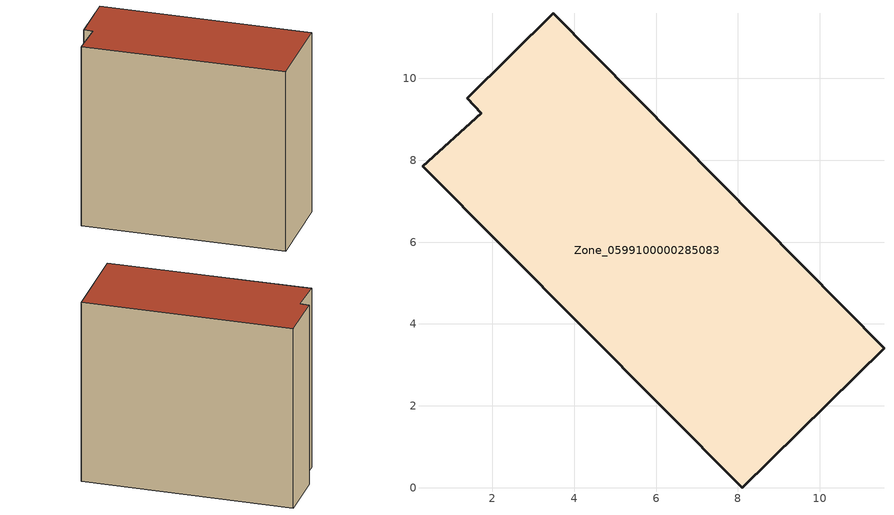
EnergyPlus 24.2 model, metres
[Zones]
Zone_0599100000285083
 floor ground (C_G): 11.57,3.41 8.11,0 0.29,7.85 1.72,9.15 1.38,9.51 3.48,11.59 z1.02
 wall outside (C_F): 11.57,3.41 3.48,11.59 1.38,9.51 1.72,9.15 0.29,7.85 8.11,0 11.57,3.41 z1.02:11.39
 roof outside (C_R): 8.11,0 11.57,3.41 3.48,11.59 1.38,9.51 1.72,9.15 0.29,7.85 z11.39
[BUILDING]
Pand.0599100000285083: North Axis=0; Terrain=City; Loads Convergence Tolerance Value=0.04; Temperature Convergence Tolerance Value=0.4; Solar Distribution=FullExterior; Maximum Number of Warmup Days=25; Minimum Number of Warmup Days=1
[Site:Location]
Rotterdam.The.Hague.AP_ZH_NLD Design_Conditions: Latitude=51.96; Longitude=4.45; Time Zone=1; Elevation=-4.5
[SITE:GROUNDTEMPERATURE:BUILDINGSURFACE]
18, 18, 18, 18, 18, 18, 18, 18, 18, 18, 18, 18
[MATERIAL] Thermal Absorptance=0.9; Solar Absorptance=0.7; Visible Absorptance=0.7
Name | Roughness | Thickness | Conductivity | Density | Specific Heat
G.TI.1946 | MediumSmooth | 0.15 | 1 | 540 | 1210
F.TI.1946 | Rough | 0.3 | 0.857143 | 1920 | 840
R.TI.1946 | MediumRough | 0.2 | 0.1 | 1500 | 1000
[CONSTRUCTION]
C_G: G.TI.1946
C_F: F.TI.1946
C_R: R.TI.1946
[ZONE]
Zone_0599100000285083: Type=1; Multiplier=1; Ceiling Height=Autocalculate; Volume=Autocalculate; Floor Area=autocalculate; Part of Total Floor Area=Yes
[ZONEINFILTRATION:DESIGNFLOWRATE]
Infil_Zone_0599100000285083: Zone or ZoneList or Space or SpaceList=Zone_0599100000285083; Schedule=AlwaysOn; Design Flow Rate Calculation Method=Flow/Area; Flow Rate per Floor Area=0.003; Constant Term Coefficient=1; Temperature Term Coefficient=0; Velocity Term Coefficient=0; Velocity Squared Term Coefficient=0
[HVACTEMPLATE:ZONE:IDEALLOADSAIRSYSTEM]
Zone_0599100000285083: Maximum Heating Supply Air Temperature=50; Minimum Cooling Supply Air Temperature=13; Maximum Heating Supply Air Humidity Ratio=0.0156; Minimum Cooling Supply Air Humidity Ratio=0.0077; Heating Limit=NoLimit; Cooling Limit=NoLimit; Dehumidification Control Type=ConstantSensibleHeatRatio; Cooling Sensible Heat Ratio=0.7; Dehumidification Setpoint=60; Humidification Control Type=None; Humidification Setpoint=30; Outdoor Air Method=None; Outdoor Air Flow Rate per Person=0.00944; Outdoor Air Flow Rate per Zone Floor Area=0; Outdoor Air Flow Rate per Zone=0; Demand Controlled Ventilation Type=None; Outdoor Air Economizer Type=NoEconomizer; Heat Recovery Type=None; Sensible Heat Recovery Effectiveness=0.7; Latent Heat Recovery Effectiveness=0.65
[ZONECONTROL:THERMOSTAT]
ThermostatControl_Zone_0599100000285083: Zone or ZoneList=Zone_0599100000285083; Control Type Schedule=DualSetpointControlType; Control 1=Thermostat_Zone_0599100000285083; Temperature Difference Between Cutout And Setpoint=0
[THERMOSTATSETPOINT:DUALSETPOINT]
Thermostat_Zone_0599100000285083: Heating Setpoint Temperature Schedule=HeatingSetpoint_Zone_0599100000285083; Cooling Setpoint Temperature Schedule=CoolingSetpoint_Zone_0599100000285083
[SCHEDULE:COMPACT]
HeatingSetpoint_Zone_0599100000285083: Through: 12/31, For: AllDays, Until: 24:00, 21
CoolingSetpoint_Zone_0599100000285083: Through: 12/31, For: AllDays, Until: 24:00, 24
DualSetpointControlType: Through: 12/31, For: AllDays, Until: 24:00, 4
AlwaysOn: Through: 12/31, For: AllDays, Until: 24:00, 1
